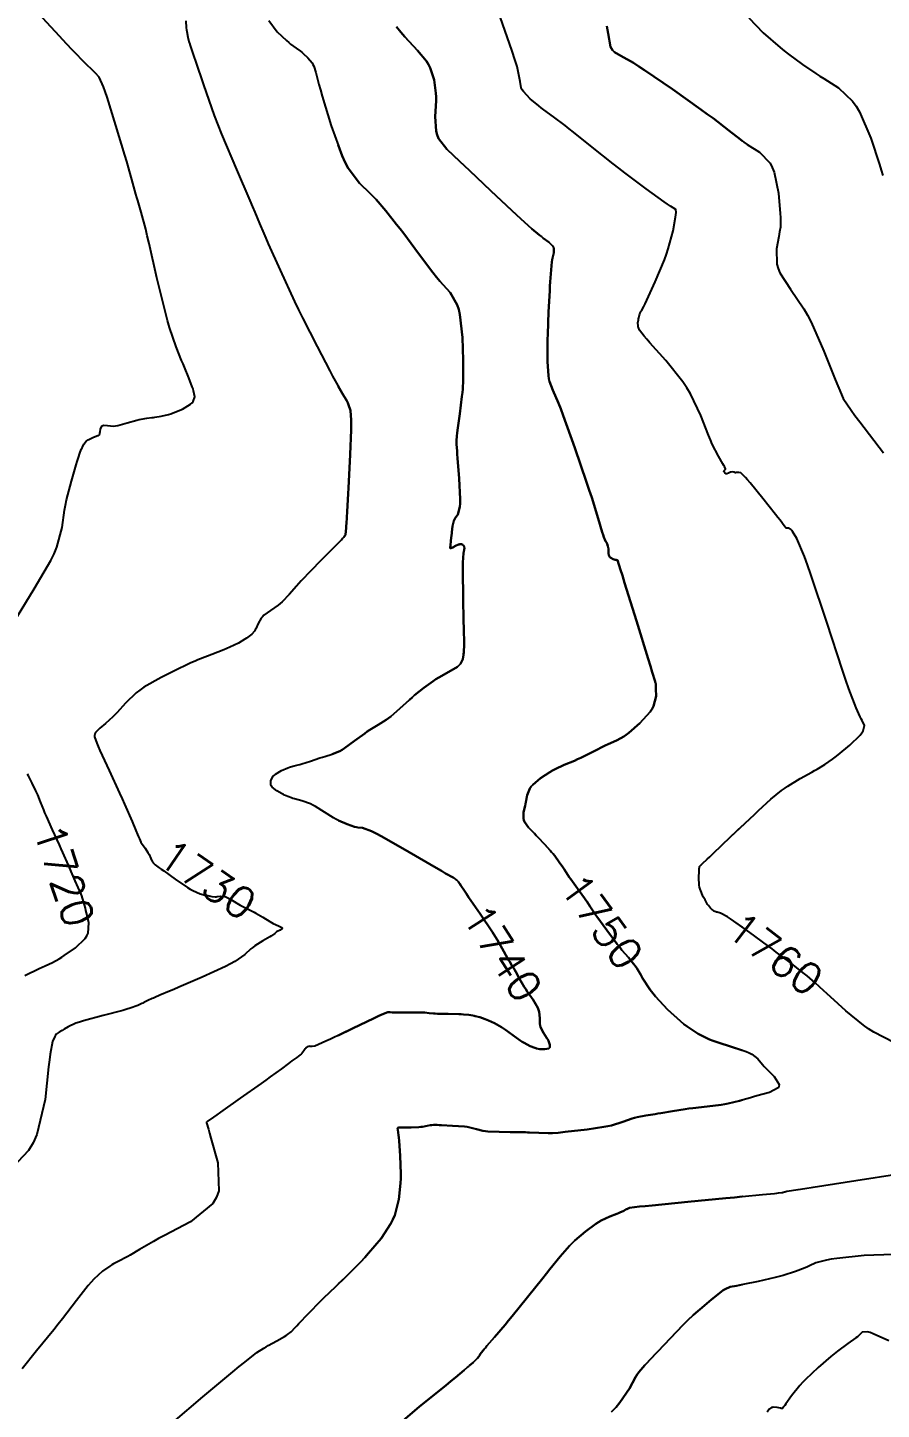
# Model space of a CAD drawing. Header units: metres. Extents: x 837477 to 838477, y 1189014 to 1191014.
# Drawn here: x 837786.5 to 837892.1, y 1189593.7 to 1189764.5 of the extents above; entities that cross this region are included whole.
import ezdxf

# ---------------------------------------------------------------- set-up
doc = ezdxf.new("R2010")
doc.units = ezdxf.units.M
doc.header["$LTSCALE"] = 0.3
doc.layers.add('COTAS 10', color=1, linetype='Continuous')
doc.styles.get("Standard").update_dxf_attribs({"font": 'simplex.shx'})

msp = doc.modelspace()

# ---------------------------------------------------------------- linework, layer by layer
at = {"layer": 'COTAS 10'}
for points, elevation in [([(837785.249, 1189691.744), (837787.316, 1189695.124), (837789.365, 1189698.607), (837789.775, 1189699.453), (837790.115, 1189700.247), (837790.775, 1189702.688), (837791.083, 1189704.849), (837791.201, 1189705.467), (837791.334, 1189706.094), (837791.935, 1189708.431), (837792.524, 1189710.435), (837792.651, 1189710.853), (837792.761, 1189711.211), (837793.024, 1189712.009), (837793.189, 1189712.411), (837793.237, 1189712.519), (837793.286, 1189712.627), (837793.473, 1189713.004), (837793.756, 1189713.351), (837793.867, 1189713.439), (837793.992, 1189713.524), (837794.558, 1189713.801), (837795.086, 1189714.006), (837795.187, 1189714.045), (837795.269, 1189714.077), (837795.399, 1189714.129), (837795.403, 1189714.133), (837795.404, 1189714.137), (837795.406, 1189714.141), (837795.407, 1189714.142), (837795.41, 1189714.143), (837795.415, 1189714.15), (837795.416, 1189714.155), (837795.418, 1189714.161), (837795.424, 1189714.193), (837795.446, 1189714.321), (837795.456, 1189714.388), (837795.469, 1189714.468), (837795.532, 1189714.873), (837795.709, 1189715.236), (837795.794, 1189715.291), (837795.894, 1189715.326), (837796.385, 1189715.285), (837797.12, 1189715.231), (837797.375, 1189715.257), (837797.652, 1189715.301), (837798.836, 1189715.611), (837800.016, 1189715.962), (837800.289, 1189716.034), (837800.54, 1189716.093), (837801.256, 1189716.215), (837801.875, 1189716.278), (837802.064, 1189716.3), (837802.261, 1189716.326), (837803.039, 1189716.436), (837803.947, 1189716.65), (837804.227, 1189716.741), (837804.519, 1189716.845), (837805.674, 1189717.336), (837806.655, 1189717.92), (837806.838, 1189718.083), (837806.982, 1189718.247), (837807.179, 1189718.843), (837807.035, 1189719.567), (837806.963, 1189719.811), (837806.878, 1189720.074), (837806.458, 1189721.182), (837805.904, 1189722.519), (837805.735, 1189722.927), (837805.559, 1189723.351), (837804.864, 1189725.015), (837804.052, 1189727.403), (837803.802, 1189728.283), (837803.541, 1189729.258), (837802.508, 1189733.566), (837801.536, 1189737.808), (837801.313, 1189738.74), (837801.111, 1189739.567), (837800.549, 1189741.679), (837800.131, 1189743.096), (837800.019, 1189743.484), (837799.91, 1189743.871), (837799.528, 1189745.255), (837798.983, 1189747.185), (837798.769, 1189747.916), (837798.528, 1189748.732), (837797.435, 1189752.393), (837796.343, 1189755.871), (837796.104, 1189756.573), (837795.892, 1189757.161), (837795.357, 1189758.343), (837794.893, 1189758.861), (837794.726, 1189759.031), (837794.543, 1189759.213), (837793.744, 1189759.965), (837792.05, 1189761.691), (837791.303, 1189762.487), (837790.434, 1189763.42), (837786.293, 1189767.939)], 1720), ([(837874.923, 1189709.225), (837874.712, 1189709.428), (837874.486, 1189709.494), (837874.429, 1189709.501), (837874.374, 1189709.504), (837874.197, 1189709.477), (837874.061, 1189709.442), (837874.032, 1189709.44), (837874.008, 1189709.441), (837873.953, 1189709.475), (837873.892, 1189709.52), (837873.864, 1189709.529), (837873.831, 1189709.536), (837873.672, 1189709.551), (837873.479, 1189709.528), (837873.426, 1189709.512), (837873.372, 1189709.492), (837873.176, 1189709.385), (837872.989, 1189709.311), (837872.94, 1189709.311), (837872.893, 1189709.321), (837872.733, 1189709.43), (837872.635, 1189709.586), (837872.627, 1189709.624), (837872.626, 1189709.66), (837872.693, 1189709.773), (837872.786, 1189709.861), (837872.803, 1189709.882), (837872.816, 1189709.9), (837872.828, 1189709.954), (837872.683, 1189710.22), (837872.596, 1189710.373), (837872.489, 1189710.559), (837871.933, 1189711.519), (837871.183, 1189713.005), (837870.953, 1189713.524), (837870.713, 1189714.089), (837869.77, 1189716.515), (837868.492, 1189719.222), (837868.042, 1189719.964), (837867.55, 1189720.703), (837865.427, 1189723.343), (837863.469, 1189725.509), (837863.082, 1189725.949), (837862.761, 1189726.32), (837862.162, 1189727.083), (837862.038, 1189727.41), (837862.016, 1189727.506), (837862.001, 1189727.604), (837861.993, 1189727.978), (837862.042, 1189728.369), (837862.063, 1189728.478), (837862.087, 1189728.587), (837862.198, 1189728.984), (837862.312, 1189729.298), (837862.337, 1189729.355), (837862.359, 1189729.4), (837862.416, 1189729.452), (837862.703, 1189729.986), (837862.87, 1189730.334), (837863.076, 1189730.769), (837864.135, 1189733.064), (837865.269, 1189735.77), (837865.522, 1189736.466), (837865.747, 1189737.137), (837866.341, 1189739.365), (837866.646, 1189741.033), (837866.691, 1189741.351), (837866.718, 1189741.607), (837866.669, 1189742.011), (837866.011, 1189742.396), (837865.654, 1189742.64), (837865.22, 1189742.943), (837863.023, 1189744.532), (837860.357, 1189746.529), (837859.629, 1189747.09), (837858.905, 1189747.653), (837856.325, 1189749.717), (837854.036, 1189751.558), (837853.496, 1189751.982), (837852.996, 1189752.369), (837851.528, 1189753.457), (837850.353, 1189754.313), (837850.039, 1189754.554), (837849.729, 1189754.797), (837848.648, 1189755.686), (837847.818, 1189756.564), (837847.666, 1189756.799), (837847.549, 1189757.031), (837847.406, 1189757.837), (837847.034, 1189759.664), (837846.771, 1189760.538), (837846.439, 1189761.573), (837844.663, 1189766.64)], 1760), ([(837874.923, 1189653.274), (837873.843, 1189654.044), (837873.422, 1189654.325), (837873.058, 1189654.558), (837872.206, 1189655.004), (837871.784, 1189655.128), (837871.691, 1189655.159), (837871.608, 1189655.188), (837871.392, 1189655.281), (837871.234, 1189655.385), (837871.188, 1189655.421), (837871.14, 1189655.461), (837870.955, 1189655.631), (837870.702, 1189655.964), (837870.611, 1189656.107), (837870.51, 1189656.271), (837870.29, 1189656.66), (837870.07, 1189657.047), (837869.679, 1189657.971), (837869.609, 1189658.23), (837869.556, 1189658.489), (837869.505, 1189659.434), (837869.553, 1189660.209), (837869.563, 1189660.36), (837869.572, 1189660.485), (837869.59, 1189660.709), (837869.619, 1189660.769), (837869.634, 1189660.791), (837869.652, 1189660.814), (837869.743, 1189660.917), (837869.847, 1189661.022), (837869.873, 1189661.046), (837869.897, 1189661.07), (837869.976, 1189661.138), (837870.553, 1189661.68), (837870.891, 1189662.001), (837871.307, 1189662.397), (837873.455, 1189664.444), (837875.832, 1189666.698), (837876.391, 1189667.223), (837876.909, 1189667.706), (837878.422, 1189669.096), (837879.731, 1189670.163), (837880.119, 1189670.443), (837880.518, 1189670.716), (837882.054, 1189671.645), (837883.501, 1189672.452), (837883.845, 1189672.648), (837884.164, 1189672.832), (837885.109, 1189673.396), (837886.06, 1189674.061), (837886.383, 1189674.307), (837886.731, 1189674.582), (837888.2, 1189675.799), (837889.471, 1189677.016), (837889.694, 1189677.29), (837889.861, 1189677.536), (837889.999, 1189678.199), (837889.703, 1189678.829), (837889.598, 1189679.055), (837889.481, 1189679.303), (837888.975, 1189680.387), (837888.067, 1189682.759), (837887.698, 1189683.82), (837887.278, 1189685.056), (837885.336, 1189690.978), (837883.388, 1189696.867), (837882.964, 1189698.082), (837882.59, 1189699.116), (837881.655, 1189701.348), (837881.122, 1189702.182), (837881.002, 1189702.335), (837880.892, 1189702.454), (837880.595, 1189702.6), (837880.38, 1189702.596), (837880.323, 1189702.621), (837880.267, 1189702.657), (837880.076, 1189702.877), (837879.558, 1189703.577), (837879.296, 1189703.914), (837878.984, 1189704.314), (837877.43, 1189706.279), (837875.866, 1189708.204), (837875.546, 1189708.58), (837875.276, 1189708.887), (837874.712, 1189709.428), (837874.486, 1189709.494), (837874.429, 1189709.501), (837874.374, 1189709.504), (837874.197, 1189709.477), (837874.061, 1189709.442), (837874.032, 1189709.44), (837874.008, 1189709.441), (837873.953, 1189709.475), (837873.892, 1189709.52), (837873.864, 1189709.529), (837873.831, 1189709.536), (837873.672, 1189709.551), (837873.479, 1189709.528), (837873.426, 1189709.512), (837873.372, 1189709.492), (837873.176, 1189709.385), (837872.989, 1189709.311), (837872.94, 1189709.311), (837872.893, 1189709.321), (837872.733, 1189709.43), (837872.635, 1189709.586), (837872.627, 1189709.624), (837872.626, 1189709.66), (837872.693, 1189709.773), (837872.786, 1189709.861), (837872.803, 1189709.882), (837872.816, 1189709.9), (837872.828, 1189709.954), (837872.683, 1189710.22), (837872.596, 1189710.373), (837872.489, 1189710.559), (837871.933, 1189711.519), (837871.183, 1189713.005), (837870.953, 1189713.524), (837870.713, 1189714.089), (837869.77, 1189716.515), (837868.492, 1189719.222), (837868.042, 1189719.964), (837867.55, 1189720.703), (837865.427, 1189723.343), (837863.469, 1189725.509), (837863.082, 1189725.949), (837862.761, 1189726.32), (837862.162, 1189727.083), (837862.038, 1189727.41), (837862.016, 1189727.506), (837862.001, 1189727.604), (837861.993, 1189727.978), (837862.042, 1189728.369), (837862.063, 1189728.478), (837862.087, 1189728.587), (837862.198, 1189728.984), (837862.312, 1189729.298), (837862.337, 1189729.355), (837862.359, 1189729.4), (837862.416, 1189729.452), (837862.703, 1189729.986), (837862.87, 1189730.334), (837863.076, 1189730.769), (837864.135, 1189733.064), (837865.269, 1189735.77), (837865.522, 1189736.466), (837865.747, 1189737.137), (837866.341, 1189739.365), (837866.646, 1189741.033), (837866.691, 1189741.351), (837866.718, 1189741.607), (837866.669, 1189742.011), (837866.011, 1189742.396), (837865.654, 1189742.64), (837865.22, 1189742.943), (837863.023, 1189744.532), (837860.357, 1189746.529), (837859.629, 1189747.09), (837858.905, 1189747.653), (837856.325, 1189749.717), (837854.036, 1189751.558), (837853.496, 1189751.982), (837852.996, 1189752.369), (837851.528, 1189753.457), (837850.353, 1189754.313), (837850.039, 1189754.554), (837849.729, 1189754.797), (837848.648, 1189755.686), (837847.818, 1189756.564), (837847.666, 1189756.799), (837847.549, 1189757.031), (837847.406, 1189757.837), (837847.034, 1189759.664), (837846.771, 1189760.538), (837846.439, 1189761.573), (837844.663, 1189766.64)], 1760), ([(837806.075, 1189765.332), (837806.13, 1189764.437), (837806.154, 1189764.213), (837806.183, 1189763.999), (837806.318, 1189763.311), (837806.462, 1189762.772), (837806.497, 1189762.652), (837806.529, 1189762.544), (837806.624, 1189762.26), (837806.92, 1189761.392), (837807.08, 1189760.916), (837807.272, 1189760.337), (837808.245, 1189757.398), (837809.597, 1189753.597), (837810.029, 1189752.476), (837810.485, 1189751.325), (837812.338, 1189746.92), (837814.001, 1189743.103), (837814.337, 1189742.322), (837814.62, 1189741.662), (837815.191, 1189740.275), (837815.714, 1189739.019), (837815.967, 1189738.441), (837816.266, 1189737.763), (837817.735, 1189734.482), (837819.514, 1189730.643), (837820.008, 1189729.613), (837820.503, 1189728.597), (837822.297, 1189725.045), (837823.871, 1189722.058), (837824.227, 1189721.398), (837824.549, 1189720.81), (837825.425, 1189719.291), (837825.977, 1189718.328), (837826.094, 1189718.092), (837826.197, 1189717.868), (837826.44, 1189717.168), (837826.52, 1189715.955), (837826.52, 1189715.408), (837826.51, 1189714.769), (837826.394, 1189711.699), (837826.229, 1189708.392), (837826.188, 1189707.604), (837826.149, 1189706.871), (837826.026, 1189704.685), (837825.934, 1189703.192), (837825.915, 1189702.896), (837825.899, 1189702.651), (837825.864, 1189702.191), (837825.849, 1189702.085), (837825.846, 1189702.063), (837825.844, 1189702.045), (837825.839, 1189702.008), (837825.835, 1189701.966), (837825.832, 1189701.945), (837825.829, 1189701.92), (837825.814, 1189701.796), (837825.597, 1189701.477), (837825.468, 1189701.329), (837825.307, 1189701.155), (837824.475, 1189700.311), (837823.399, 1189699.24), (837823.085, 1189698.922), (837822.763, 1189698.595), (837821.542, 1189697.34), (837820.358, 1189696.092), (837820.061, 1189695.77), (837819.776, 1189695.457), (837818.854, 1189694.413), (837817.992, 1189693.514), (837817.745, 1189693.294), (837817.494, 1189693.085), (837816.556, 1189692.436), (837815.732, 1189691.839), (837815.553, 1189691.665), (837815.396, 1189691.486), (837815.003, 1189690.806), (837814.729, 1189690.173), (837814.645, 1189690.024), (837814.559, 1189689.887), (837814.22, 1189689.485), (837813.748, 1189689.122), (837813.577, 1189689.008), (837813.39, 1189688.889), (837812.57, 1189688.412), (837811.5, 1189687.88), (837811.155, 1189687.726), (837810.788, 1189687.568), (837809.288, 1189686.977), (837807.88, 1189686.444), (837807.572, 1189686.324), (837807.298, 1189686.216), (837806.605, 1189685.925), (837805.772, 1189685.523), (837805.41, 1189685.344), (837804.991, 1189685.136), (837803.007, 1189684.144), (837800.9, 1189682.942), (837800.404, 1189682.602), (837799.946, 1189682.259), (837798.608, 1189680.994), (837797.567, 1189679.825), (837797.296, 1189679.543), (837797.033, 1189679.279), (837796.145, 1189678.474), (837795.447, 1189677.886), (837795.304, 1189677.758), (837795.182, 1189677.645), (837794.92, 1189677.365), (837794.826, 1189677.17), (837794.809, 1189677.11), (837794.796, 1189677.049), (837794.784, 1189676.808), (837795.068, 1189676.017), (837795.242, 1189675.608), (837795.458, 1189675.117), (837796.58, 1189672.659), (837797.864, 1189669.868), (837798.181, 1189669.166), (837798.481, 1189668.496), (837799.428, 1189666.333), (837799.903, 1189665.226), (837800.106, 1189664.751), (837800.237, 1189664.447), (837800.343, 1189664.201), (837800.523, 1189663.796), (837800.612, 1189663.666), (837801.031, 1189663.06), (837801.37, 1189662.531), (837801.449, 1189662.392), (837801.522, 1189662.255), (837801.736, 1189661.787), (837801.921, 1189661.394), (837801.977, 1189661.305), (837802.035, 1189661.224), (837802.262, 1189661.003), (837802.791, 1189660.628), (837803.04, 1189660.451), (837803.334, 1189660.242), (837804.763, 1189659.219), (837806.28, 1189658.195), (837806.628, 1189657.984), (837806.945, 1189657.805), (837807.831, 1189657.421), (837808.469, 1189657.263), (837808.629, 1189657.226), (837808.783, 1189657.193), (837809.279, 1189657.099), (837809.722, 1189657.056), (837809.843, 1189657.055), (837809.962, 1189657.059), (837810.384, 1189657.114), (837810.863, 1189657.084), (837811.019, 1189657.035), (837811.184, 1189656.968), (837811.864, 1189656.576), (837812.584, 1189656.117), (837812.776, 1189656.007), (837812.963, 1189655.905), (837813.612, 1189655.599), (837814.296, 1189655.276), (837814.506, 1189655.162), (837814.724, 1189655.039), (837815.589, 1189654.507), (837816.451, 1189653.983), (837816.667, 1189653.865), (837816.874, 1189653.758), (837817.541, 1189653.468), (837817.942, 1189653.256), (837817.98, 1189653.198), (837817.987, 1189653.141), (837817.752, 1189652.935), (837817.381, 1189652.746), (837817.303, 1189652.7), (837817.235, 1189652.656), (837817.078, 1189652.517), (837816.797, 1189652.301), (837816.652, 1189652.208), (837816.477, 1189652.101), (837815.599, 1189651.596), (837814.605, 1189650.974), (837814.356, 1189650.793), (837814.119, 1189650.608), (837813.359, 1189649.91), (837812.134, 1189649.038), (837811.603, 1189648.745), (837810.99, 1189648.428), (837808.085, 1189647.096), (837805.189, 1189645.853), (837804.581, 1189645.593), (837804.057, 1189645.369), (837802.866, 1189644.865), (837802.249, 1189644.602), (837802.088, 1189644.531), (837801.93, 1189644.46), (837801.394, 1189644.208), (837800.892, 1189643.965), (837800.756, 1189643.898), (837800.621, 1189643.833), (837800.143, 1189643.601), (837799.2, 1189643.274), (837798.771, 1189643.148), (837798.269, 1189643.008), (837795.85, 1189642.373), (837793.426, 1189641.714), (837792.92, 1189641.558), (837792.486, 1189641.413), (837791.518, 1189640.984), (837791.042, 1189640.666), (837790.918, 1189640.592), (837790.798, 1189640.523), (837790.395, 1189640.322), (837790.043, 1189640.044), (837789.955, 1189639.926), (837789.871, 1189639.79), (837789.603, 1189639.151), (837789.312, 1189637.595), (837789.213, 1189636.881), (837789.107, 1189636.043), (837788.659, 1189631.994), (837787.643, 1189627.65), (837787.179, 1189626.627), (837786.635, 1189625.682), (837784.011, 1189622.916)], 1730), ([(837816.347, 1189765.341), (837817.373, 1189763.974), (837818.529, 1189762.89), (837818.795, 1189762.655), (837819.038, 1189762.448), (837819.724, 1189761.932), (837820.271, 1189761.549), (837820.428, 1189761.425), (837820.586, 1189761.294), (837821.173, 1189760.754), (837821.687, 1189760.117), (837821.799, 1189759.924), (837821.897, 1189759.724), (837822.141, 1189758.943), (837822.53, 1189757.43), (837822.72, 1189756.768), (837822.946, 1189756.001), (837824.06, 1189752.355), (837825.414, 1189748.629), (837825.791, 1189747.812), (837826.169, 1189747.088), (837827.545, 1189745.249), (837828.888, 1189743.977), (837829.245, 1189743.61), (837829.597, 1189743.237), (837830.814, 1189741.838), (837832.147, 1189740.155), (837832.571, 1189739.602), (837833.018, 1189739.013), (837834.833, 1189736.572), (837836.632, 1189734.198), (837837.069, 1189733.651), (837837.48, 1189733.152), (837838.746, 1189731.746), (837839.647, 1189730.223), (837839.828, 1189729.65), (837839.979, 1189729.011), (837840.276, 1189726.155), (837840.357, 1189723.355), (837840.372, 1189722.751), (837840.383, 1189722.22), (837840.394, 1189720.922), (837840.319, 1189719.786), (837840.275, 1189719.357), (837840.222, 1189718.879), (837839.945, 1189716.741), (837839.675, 1189714.735), (837839.625, 1189714.34), (837839.586, 1189714.015), (837839.536, 1189713.421), (837839.552, 1189713.264), (837839.556, 1189713.215), (837839.558, 1189713.163), (837839.564, 1189712.953), (837839.615, 1189712.169), (837839.646, 1189711.755), (837839.685, 1189711.256), (837839.886, 1189708.742), (837840.011, 1189706.194), (837840, 1189705.673), (837839.971, 1189705.233), (837839.703, 1189704.311), (837839.366, 1189703.845), (837839.293, 1189703.693), (837839.229, 1189703.531), (837839.071, 1189702.859), (837838.977, 1189702.131), (837838.953, 1189701.933), (837838.93, 1189701.736), (837838.857, 1189701.036), (837838.803, 1189700.48), (837838.792, 1189700.374), (837838.784, 1189700.288), (837838.77, 1189700.148), (837838.771, 1189700.139), (837838.771, 1189700.136), (837838.772, 1189700.132), (837838.777, 1189700.116), (837838.791, 1189700.105), (837838.797, 1189700.104), (837838.805, 1189700.104), (837838.842, 1189700.115), (837838.958, 1189700.172), (837839.015, 1189700.201), (837839.082, 1189700.235), (837839.418, 1189700.409), (837839.78, 1189700.569), (837839.864, 1189700.595), (837839.942, 1189700.613), (837840.168, 1189700.613), (837840.328, 1189700.539), (837840.365, 1189700.511), (837840.398, 1189700.48), (837840.489, 1189700.339), (837840.521, 1189700.113), (837840.517, 1189700.027), (837840.507, 1189699.931), (837840.425, 1189699.503), (837840.344, 1189698.376), (837840.335, 1189697.839), (837840.332, 1189697.206), (837840.369, 1189694.11), (837840.432, 1189691.008), (837840.446, 1189690.371), (837840.457, 1189689.83), (837840.486, 1189688.678), (837840.495, 1189688.19), (837840.494, 1189688.068), (837840.492, 1189687.951), (837840.474, 1189687.577), (837840.439, 1189687.193), (837840.426, 1189687.07), (837840.412, 1189686.94), (837840.351, 1189686.413), (837840.042, 1189685.823), (837839.872, 1189685.653), (837839.665, 1189685.482), (837838.61, 1189684.84), (837837.347, 1189684.138), (837837.009, 1189683.929), (837836.676, 1189683.712), (837835.514, 1189682.875), (837834.374, 1189681.949), (837834.054, 1189681.677), (837833.733, 1189681.398), (837832.56, 1189680.334), (837831.424, 1189679.346), (837831.126, 1189679.114), (837830.835, 1189678.901), (837829.845, 1189678.284), (837828.827, 1189677.677), (837828.519, 1189677.47), (837828.199, 1189677.247), (837826.948, 1189676.301), (837825.716, 1189675.408), (837825.408, 1189675.218), (837825.115, 1189675.052), (837824.174, 1189674.661)], 1740), ([(837832.113, 1189764.559), (837832.662, 1189763.914), (837833.176, 1189763.325), (837834.732, 1189761.661), (837835.854, 1189760.312), (837836.094, 1189759.922), (837836.302, 1189759.524), (837836.796, 1189758.027), (837836.993, 1189756.393), (837837.014, 1189755.909), (837837.02, 1189755.412), (837836.919, 1189753.502), (837837.018, 1189751.664), (837837.149, 1189751.212), (837837.327, 1189750.785), (837838.343, 1189749.445), (837839.981, 1189747.941), (837840.549, 1189747.41), (837841.168, 1189746.829), (837843.815, 1189744.318), (837846.401, 1189741.872), (837846.98, 1189741.331), (837847.5, 1189740.851), (837848.882, 1189739.61), (837849.809, 1189738.835), (837850.042, 1189738.648), (837850.265, 1189738.473), (837850.983, 1189737.939), (837851.47, 1189737.463), (837851.547, 1189737.324), (837851.6, 1189737.183), (837851.58, 1189736.647), (837851.416, 1189735.985), (837851.377, 1189735.763), (837851.342, 1189735.525), (837851.239, 1189734.528), (837851.143, 1189733.061), (837851.111, 1189732.527), (837851.078, 1189731.937), (837850.94, 1189729.345), (837850.825, 1189726.6), (837850.806, 1189725.914), (837850.793, 1189725.259), (837850.791, 1189723.162), (837850.913, 1189721.478), (837850.978, 1189721.085), (837851.056, 1189720.723), (837851.448, 1189719.678), (837852.16, 1189718.069), (837852.439, 1189717.352), (837852.754, 1189716.517), (837854.19, 1189712.517), (837855.647, 1189708.28), (837855.975, 1189707.294), (837856.271, 1189706.389), (837857.071, 1189703.8), (837857.57, 1189702.116), (837857.677, 1189701.782), (837857.77, 1189701.506), (837857.995, 1189700.985), (837858.121, 1189700.802), (837858.152, 1189700.738), (837858.182, 1189700.668), (837858.278, 1189700.367), (837858.341, 1189700.069), (837858.35, 1189700), (837858.355, 1189699.938), (837858.346, 1189699.763), (837858.334, 1189699.604), (837858.338, 1189699.551), (837858.345, 1189699.494), (837858.398, 1189699.258), (837858.521, 1189699.027), (837858.572, 1189698.974), (837858.631, 1189698.926), (837858.908, 1189698.79), (837859.176, 1189698.706), (837859.231, 1189698.69), (837859.276, 1189698.678), (837859.369, 1189698.662), (837859.403, 1189698.662), (837859.412, 1189698.66), (837859.421, 1189698.657), (837859.453, 1189698.638), (837859.831, 1189697.475), (837860.059, 1189696.75), (837860.34, 1189695.85), (837861.798, 1189691.148), (837863.251, 1189686.443), (837863.529, 1189685.541), (837863.753, 1189684.814), (837864.11, 1189683.637), (837864.119, 1189683.591), (837864.122, 1189683.577), (837864.127, 1189683.562), (837864.148, 1189683.504), (837864.171, 1189683.445), (837864.181, 1189683.415), (837864.196, 1189683.366), (837864.208, 1189683.102), (837864.211, 1189682.952), (837864.214, 1189682.768), (837864.225, 1189681.826), (837863.926, 1189680.614), (837863.734, 1189680.259), (837863.494, 1189679.897), (837862.234, 1189678.522), (837860.849, 1189677.329), (837860.531, 1189677.081), (837860.24, 1189676.869), (837859.427, 1189676.402), (837858.593, 1189676.045), (837858.29, 1189675.903), (837857.955, 1189675.743), (837856.483, 1189675.005), (837854.91, 1189674.225), (837854.512, 1189674.038), (837854.13, 1189673.863), (837852.883, 1189673.333), (837851.737, 1189672.811), (837851.419, 1189672.64), (837851.101, 1189672.459), (837849.946, 1189671.71), (837848.986, 1189670.884), (837848.789, 1189670.655), (837848.624, 1189670.424), (837848.277, 1189669.588), (837848.121, 1189668.757), (837848.075, 1189668.53), (837848.028, 1189668.305), (837847.851, 1189667.501), (837847.834, 1189666.727), (837847.888, 1189666.52), (837847.968, 1189666.317), (837848.471, 1189665.606), (837849.187, 1189664.862), (837849.402, 1189664.637), (837849.623, 1189664.403), (837850.484, 1189663.489), (837851.146, 1189662.751), (837851.308, 1189662.57), (837851.508, 1189662.334), (837851.695, 1189662.105), (837852.265, 1189661.342), (837852.683, 1189660.721), (837852.774, 1189660.582), (837852.853, 1189660.456), (837853.051, 1189660.121), (837853.353, 1189659.656), (837853.498, 1189659.449), (837853.67, 1189659.208), (837854.516, 1189658.054), (837855.37, 1189656.886), (837855.547, 1189656.636), (837855.699, 1189656.418), (837856.033, 1189655.897), (837856.455, 1189655.251), (837856.663, 1189654.955), (837856.909, 1189654.608), (837858.123, 1189652.928), (837859.429, 1189651.186), (837859.732, 1189650.8), (837860.01, 1189650.454), (837860.803, 1189649.553), (837861.457, 1189648.776), (837861.646, 1189648.509), (837861.839, 1189648.219), (837862.329, 1189647.392), (837862.567, 1189646.988), (837863.497, 1189645.556), (837863.818, 1189645.141), (837864.166, 1189644.717), (837865.652, 1189643.12), (837867.243, 1189641.652), (837867.658, 1189641.31), (837868.061, 1189640.996), (837869.423, 1189640.097), (837870.859, 1189639.412), (837871.308, 1189639.233), (837871.779, 1189639.059), (837873.669, 1189638.468), (837875.393, 1189637.902), (837875.76, 1189637.743), (837876.079, 1189637.584), (837876.834, 1189637.001), (837877.412, 1189636.309), (837877.62, 1189636.081), (837877.848, 1189635.837), (837878.848, 1189634.823), (837879.446, 1189633.839), (837879.422, 1189633.614), (837879.316, 1189633.409), (837878.247, 1189632.841), (837876.704, 1189632.42), (837876.298, 1189632.308), (837875.902, 1189632.199), (837874.55, 1189631.822), (837873.151, 1189631.494), (837872.725, 1189631.416), (837872.282, 1189631.343), (837870.544, 1189631.125), (837868.761, 1189630.925), (837868.291, 1189630.864), (837867.83, 1189630.801), (837866.248, 1189630.55), (837864.821, 1189630.304), (837864.457, 1189630.243), (837864.107, 1189630.186), (837862.959, 1189630.008), (837861.878, 1189629.791), (837861.572, 1189629.709), (837861.261, 1189629.618), (837860.114, 1189629.213), (837858.729, 1189628.788), (837858.269, 1189628.685), (837857.775, 1189628.588), (837855.718, 1189628.292), (837853.781, 1189628.074), (837853.364, 1189628.027), (837852.998, 1189627.985), (837852.105, 1189627.881), (837851.403, 1189627.838), (837851.156, 1189627.834), (837850.887, 1189627.835), (837849.727, 1189627.867), (837848.583, 1189627.914), (837848.324, 1189627.923), (837848.089, 1189627.932), (837847.452, 1189627.95), (837846.761, 1189627.961), (837846.493, 1189627.964), (837846.192, 1189627.968), (837844.828, 1189627.983), (837843.435, 1189628.045), (837843.116, 1189628.079), (837842.825, 1189628.12), (837842.014, 1189628.326), (837841.183, 1189628.545), (837840.879, 1189628.593), (837840.544, 1189628.637), (837839.067, 1189628.751), (837837.68, 1189628.816), (837837.401, 1189628.829), (837837.168, 1189628.838), (837836.707, 1189628.853), (837836.485, 1189628.83), (837836.402, 1189628.817), (837836.311, 1189628.8), (837835.906, 1189628.713), (837835.324, 1189628.619), (837835.121, 1189628.599), (837834.9, 1189628.58), (837833.952, 1189628.533), (837833.064, 1189628.51), (837832.882, 1189628.507), (837832.727, 1189628.506), (837832.398, 1189628.515), (837832.291, 1189628.483), (837832.276, 1189628.456), (837832.268, 1189628.422), (837832.292, 1189628.233), (837832.379, 1189627.595), (837832.411, 1189627.277), (837832.445, 1189626.898), (837832.596, 1189625.022), (837832.676, 1189622.809), (837832.665, 1189622.219), (837832.64, 1189621.638), (837832.431, 1189619.622), (837831.911, 1189617.697), (837831.689, 1189617.174), (837831.434, 1189616.656), (837830.233, 1189614.821), (837828.678, 1189612.977), (837828.2, 1189612.453), (837827.701, 1189611.924), (837825.726, 1189609.963), (837824.923, 1189609.192)], 1750), ([(837874.923, 1189638.056), (837873.669, 1189638.468), (837871.779, 1189639.059), (837871.308, 1189639.233), (837870.859, 1189639.412), (837869.423, 1189640.097), (837868.061, 1189640.996), (837867.658, 1189641.31), (837867.243, 1189641.652), (837865.652, 1189643.12), (837864.166, 1189644.717), (837863.818, 1189645.141), (837863.497, 1189645.556), (837862.567, 1189646.988), (837862.329, 1189647.392), (837861.839, 1189648.219), (837861.646, 1189648.509), (837861.457, 1189648.776), (837860.803, 1189649.553), (837860.01, 1189650.454), (837859.732, 1189650.8), (837859.429, 1189651.186), (837858.123, 1189652.928), (837856.909, 1189654.608), (837856.663, 1189654.955), (837856.455, 1189655.251), (837856.033, 1189655.897), (837855.699, 1189656.418), (837855.547, 1189656.636), (837855.37, 1189656.886), (837854.516, 1189658.054), (837853.67, 1189659.208), (837853.498, 1189659.449), (837853.353, 1189659.656), (837853.051, 1189660.121), (837852.853, 1189660.456), (837852.774, 1189660.582), (837852.683, 1189660.721), (837852.265, 1189661.342), (837851.695, 1189662.105), (837851.508, 1189662.334), (837851.308, 1189662.57), (837851.146, 1189662.751), (837850.484, 1189663.489), (837849.623, 1189664.403), (837849.402, 1189664.637), (837849.187, 1189664.862), (837848.471, 1189665.606), (837847.968, 1189666.317), (837847.888, 1189666.52), (837847.834, 1189666.727), (837847.851, 1189667.501), (837848.028, 1189668.305), (837848.075, 1189668.53), (837848.121, 1189668.757), (837848.277, 1189669.588), (837848.624, 1189670.424), (837848.789, 1189670.655), (837848.986, 1189670.884), (837849.946, 1189671.71), (837851.101, 1189672.459), (837851.419, 1189672.64), (837851.737, 1189672.811), (837852.883, 1189673.333), (837854.13, 1189673.863), (837854.512, 1189674.038), (837854.91, 1189674.225), (837856.483, 1189675.005), (837857.955, 1189675.743), (837858.29, 1189675.903), (837858.593, 1189676.045), (837859.427, 1189676.402), (837860.24, 1189676.869), (837860.531, 1189677.081), (837860.849, 1189677.329), (837862.234, 1189678.522), (837863.494, 1189679.897), (837863.734, 1189680.259), (837863.926, 1189680.614), (837864.225, 1189681.826), (837864.214, 1189682.768), (837864.211, 1189682.952), (837864.208, 1189683.102), (837864.196, 1189683.366), (837864.181, 1189683.415), (837864.171, 1189683.445), (837864.148, 1189683.504), (837864.127, 1189683.562), (837864.122, 1189683.577), (837864.119, 1189683.591), (837864.11, 1189683.637), (837863.753, 1189684.814), (837863.529, 1189685.541), (837863.251, 1189686.443), (837861.798, 1189691.148), (837860.34, 1189695.85), (837860.059, 1189696.75), (837859.831, 1189697.475), (837859.453, 1189698.638), (837859.421, 1189698.657), (837859.412, 1189698.66), (837859.403, 1189698.662), (837859.369, 1189698.662), (837859.276, 1189698.678), (837859.231, 1189698.69), (837859.176, 1189698.706), (837858.908, 1189698.79), (837858.631, 1189698.926), (837858.572, 1189698.974), (837858.521, 1189699.027), (837858.398, 1189699.258), (837858.345, 1189699.494), (837858.338, 1189699.551), (837858.334, 1189699.604), (837858.346, 1189699.763), (837858.355, 1189699.938), (837858.35, 1189700), (837858.341, 1189700.069), (837858.278, 1189700.367), (837858.182, 1189700.668), (837858.152, 1189700.738), (837858.121, 1189700.802), (837857.995, 1189700.985), (837857.77, 1189701.506), (837857.677, 1189701.782), (837857.57, 1189702.116), (837857.071, 1189703.8), (837856.271, 1189706.389), (837855.975, 1189707.294), (837855.647, 1189708.28), (837854.19, 1189712.517), (837852.754, 1189716.517), (837852.439, 1189717.352), (837852.16, 1189718.069), (837851.448, 1189719.678), (837851.056, 1189720.723), (837850.978, 1189721.085), (837850.913, 1189721.478), (837850.791, 1189723.162), (837850.793, 1189725.259), (837850.806, 1189725.914), (837850.825, 1189726.6), (837850.94, 1189729.345), (837851.078, 1189731.937), (837851.111, 1189732.527), (837851.143, 1189733.061), (837851.239, 1189734.528), (837851.342, 1189735.525), (837851.377, 1189735.763), (837851.416, 1189735.985), (837851.58, 1189736.647), (837851.6, 1189737.183), (837851.547, 1189737.324), (837851.47, 1189737.463), (837850.983, 1189737.939), (837850.265, 1189738.473), (837850.042, 1189738.648), (837849.809, 1189738.835), (837848.882, 1189739.61), (837847.5, 1189740.851), (837846.98, 1189741.331), (837846.401, 1189741.872), (837843.815, 1189744.318), (837841.168, 1189746.829), (837840.549, 1189747.41), (837839.981, 1189747.941), (837838.343, 1189749.445), (837837.327, 1189750.785), (837837.149, 1189751.212), (837837.018, 1189751.664), (837836.919, 1189753.502), (837837.02, 1189755.412), (837837.014, 1189755.909), (837836.993, 1189756.393), (837836.796, 1189758.027), (837836.302, 1189759.524), (837836.094, 1189759.922), (837835.854, 1189760.312), (837834.732, 1189761.661), (837833.176, 1189763.325), (837832.662, 1189763.914), (837832.113, 1189764.559)], 1750), ([(837858.159, 1189764.663), (837858.309, 1189763.764), (837858.585, 1189762.102), (837858.826, 1189761.678), (837858.954, 1189761.56), (837859.108, 1189761.441), (837859.886, 1189761.007), (837861.439, 1189760.106), (837862.082, 1189759.692), (837862.818, 1189759.208), (837866.245, 1189756.866), (837869.765, 1189754.377), (837870.56, 1189753.8), (837871.277, 1189753.272), (837873.216, 1189751.77), (837874.669, 1189750.635), (837875.081, 1189750.338), (837875.495, 1189750.049), (837877.024, 1189749.068), (837878.327, 1189747.723), (837878.6, 1189747.205), (837878.833, 1189746.623), (837879.358, 1189743.997), (837879.567, 1189741.503), (837879.601, 1189741.006), (837879.626, 1189740.592), (837879.629, 1189739.794), (837879.512, 1189739.232), (837879.461, 1189738.967), (837879.401, 1189738.654), (837879.117, 1189737.13), (837879.178, 1189735.253), (837879.335, 1189734.718), (837879.554, 1189734.176), (837880.854, 1189732.162), (837882.523, 1189729.733), (837882.975, 1189728.929), (837883.422, 1189728.068), (837884.999, 1189724.484), (837886.307, 1189721.179), (837886.584, 1189720.494), (837886.824, 1189719.908), (837887.386, 1189718.62), (837888.342, 1189717.205), (837888.831, 1189716.539), (837889.417, 1189715.753), (837892.343, 1189711.923)], 1770), ([(837874.923, 1189750.452), (837874.669, 1189750.635), (837873.216, 1189751.77), (837871.277, 1189753.272), (837870.56, 1189753.8), (837869.765, 1189754.377), (837866.245, 1189756.866), (837862.818, 1189759.208), (837862.082, 1189759.692), (837861.439, 1189760.106), (837859.886, 1189761.007), (837859.108, 1189761.441), (837858.954, 1189761.56), (837858.826, 1189761.678), (837858.585, 1189762.102), (837858.309, 1189763.764), (837858.159, 1189764.663)], 1770), ([(837875.69, 1189765.691), (837877.482, 1189763.836), (837879.558, 1189762.04), (837880.093, 1189761.602), (837880.611, 1189761.19), (837882.336, 1189759.916), (837883.999, 1189758.804), (837884.478, 1189758.494), (837884.964, 1189758.183), (837886.785, 1189757.051), (837888.539, 1189755.402), (837888.984, 1189754.765), (837889.41, 1189754.05), (837890.801, 1189750.816), (837891.858, 1189747.565), (837892.074, 1189746.839), (837892.257, 1189746.189)], 1780), ([(837824.923, 1189666.477), (837824.941, 1189666.468), (837826.018, 1189666.001), (837826.955, 1189665.703), (837827.169, 1189665.651), (837827.365, 1189665.612), (837827.908, 1189665.58), (837829.049, 1189665.151), (837829.621, 1189664.861), (837830.303, 1189664.497), (837833.693, 1189662.566), (837837.03, 1189660.612), (837837.679, 1189660.235), (837838.209, 1189659.928), (837839.131, 1189659.408), (837839.273, 1189659.34), (837839.311, 1189659.318), (837839.335, 1189659.304), (837839.349, 1189659.294), (837839.483, 1189659.195), (837839.609, 1189659.082), (837839.675, 1189659.016), (837839.787, 1189658.889), (837839.899, 1189658.741), (837839.932, 1189658.693), (837839.965, 1189658.643), (837840.09, 1189658.44), (837840.535, 1189657.766), (837840.769, 1189657.419), (837841.051, 1189657.003), (837842.474, 1189654.923), (837843.982, 1189652.672), (837844.318, 1189652.149), (837844.62, 1189651.67), (837845.415, 1189650.299), (837845.911, 1189649.37), (837846.024, 1189649.168), (837846.126, 1189648.991), (837846.405, 1189648.552), (837846.677, 1189648.13), (837846.775, 1189647.964), (837846.883, 1189647.776), (837847.353, 1189646.919), (837847.932, 1189645.911), (837848.109, 1189645.628), (837848.292, 1189645.344), (837849.013, 1189644.304), (837849.607, 1189643.321), (837849.013, 1189644.304), (837848.292, 1189645.344), (837848.109, 1189645.628), (837847.932, 1189645.911), (837847.353, 1189646.919), (837846.883, 1189647.776), (837846.775, 1189647.964), (837846.677, 1189648.13), (837846.405, 1189648.552), (837846.126, 1189648.991), (837846.024, 1189649.168), (837845.911, 1189649.37), (837845.415, 1189650.299), (837844.62, 1189651.67), (837844.318, 1189652.149), (837843.982, 1189652.672), (837842.474, 1189654.923), (837841.051, 1189657.003), (837840.769, 1189657.419), (837840.535, 1189657.766), (837840.09, 1189658.44), (837839.965, 1189658.643), (837839.932, 1189658.693), (837839.899, 1189658.741), (837839.787, 1189658.889), (837839.675, 1189659.016), (837839.609, 1189659.082), (837839.483, 1189659.195), (837839.349, 1189659.294), (837839.335, 1189659.304), (837839.311, 1189659.318), (837839.273, 1189659.34), (837839.131, 1189659.408), (837838.209, 1189659.928), (837837.679, 1189660.235), (837837.03, 1189660.612), (837833.693, 1189662.566), (837830.303, 1189664.497), (837829.621, 1189664.861), (837829.049, 1189665.151), (837827.908, 1189665.58), (837827.365, 1189665.612), (837827.169, 1189665.651), (837826.955, 1189665.703), (837826.018, 1189666.001), (837824.941, 1189666.468), (837824.638, 1189666.626), (837824.333, 1189666.796), (837823.213, 1189667.517), (837822.095, 1189668.217), (837821.791, 1189668.374), (837821.489, 1189668.516), (837820.418, 1189668.894), (837819.509, 1189669.142), (837819.31, 1189669.201), (837819.133, 1189669.256), (837818.682, 1189669.419), (837818.289, 1189669.612), (837818.148, 1189669.685), (837817.994, 1189669.768), (837817.323, 1189670.141), (837816.746, 1189670.596), (837816.651, 1189670.731), (837816.583, 1189670.871), (837816.574, 1189671.405), (837816.887, 1189671.937), (837817.023, 1189672.074), (837817.181, 1189672.207), (837817.927, 1189672.651), (837818.702, 1189672.991), (837818.877, 1189673.059), (837819.036, 1189673.115), (837819.466, 1189673.223), (837819.97, 1189673.334), (837820.175, 1189673.393), (837820.408, 1189673.463), (837821.484, 1189673.817), (837822.664, 1189674.209), (837822.961, 1189674.304), (837823.247, 1189674.392), (837824.174, 1189674.661), (837825.115, 1189675.052), (837825.408, 1189675.218), (837825.716, 1189675.408), (837826.948, 1189676.301), (837828.199, 1189677.247), (837828.519, 1189677.47), (837828.827, 1189677.677), (837829.845, 1189678.284), (837830.835, 1189678.901), (837831.126, 1189679.114), (837831.424, 1189679.346), (837832.56, 1189680.334), (837833.733, 1189681.398), (837834.054, 1189681.677), (837834.374, 1189681.949), (837835.514, 1189682.875), (837836.676, 1189683.712), (837837.009, 1189683.929), (837837.347, 1189684.138), (837838.61, 1189684.84), (837839.665, 1189685.482), (837839.872, 1189685.653), (837840.042, 1189685.823), (837840.351, 1189686.413), (837840.412, 1189686.94), (837840.426, 1189687.07), (837840.439, 1189687.193), (837840.474, 1189687.577), (837840.492, 1189687.951), (837840.494, 1189688.068), (837840.495, 1189688.19), (837840.486, 1189688.678), (837840.457, 1189689.83), (837840.446, 1189690.371), (837840.432, 1189691.008), (837840.369, 1189694.11), (837840.332, 1189697.206), (837840.335, 1189697.839), (837840.344, 1189698.376), (837840.425, 1189699.503), (837840.507, 1189699.931), (837840.517, 1189700.027), (837840.521, 1189700.113), (837840.489, 1189700.339), (837840.398, 1189700.48), (837840.365, 1189700.511), (837840.328, 1189700.539), (837840.168, 1189700.613), (837839.942, 1189700.613), (837839.864, 1189700.595), (837839.78, 1189700.569), (837839.418, 1189700.409), (837839.082, 1189700.235), (837839.015, 1189700.201), (837838.958, 1189700.172), (837838.842, 1189700.115), (837838.805, 1189700.104), (837838.797, 1189700.104), (837838.791, 1189700.105), (837838.777, 1189700.116), (837838.772, 1189700.132), (837838.771, 1189700.136), (837838.771, 1189700.139), (837838.77, 1189700.148), (837838.784, 1189700.288), (837838.792, 1189700.374), (837838.803, 1189700.48), (837838.857, 1189701.036), (837838.93, 1189701.736), (837838.953, 1189701.933), (837838.977, 1189702.131), (837839.071, 1189702.859), (837839.229, 1189703.531), (837839.293, 1189703.693), (837839.366, 1189703.845), (837839.703, 1189704.311), (837839.971, 1189705.233), (837840, 1189705.673), (837840.011, 1189706.194), (837839.886, 1189708.742), (837839.685, 1189711.256), (837839.646, 1189711.755), (837839.615, 1189712.169), (837839.564, 1189712.953), (837839.558, 1189713.163), (837839.556, 1189713.215), (837839.552, 1189713.264), (837839.536, 1189713.421), (837839.586, 1189714.015), (837839.625, 1189714.34), (837839.675, 1189714.735), (837839.945, 1189716.741), (837840.222, 1189718.879), (837840.275, 1189719.357), (837840.319, 1189719.786), (837840.394, 1189720.922), (837840.383, 1189722.22), (837840.372, 1189722.751), (837840.357, 1189723.355), (837840.276, 1189726.155), (837839.979, 1189729.011), (837839.828, 1189729.65), (837839.647, 1189730.223), (837838.746, 1189731.746), (837837.48, 1189733.152), (837837.069, 1189733.651), (837836.632, 1189734.198), (837834.833, 1189736.572), (837833.018, 1189739.013), (837832.571, 1189739.602), (837832.147, 1189740.155), (837830.814, 1189741.838), (837829.597, 1189743.237), (837829.245, 1189743.61), (837828.888, 1189743.977), (837827.545, 1189745.249), (837826.169, 1189747.088), (837825.791, 1189747.812), (837825.414, 1189748.629), (837824.923, 1189749.979)], 1740), ([(837824.923, 1189700.766), (837825.307, 1189701.155), (837825.468, 1189701.329), (837825.597, 1189701.477), (837825.814, 1189701.796), (837825.829, 1189701.92), (837825.832, 1189701.945), (837825.835, 1189701.966), (837825.839, 1189702.008), (837825.844, 1189702.045), (837825.846, 1189702.063), (837825.849, 1189702.085), (837825.864, 1189702.191), (837825.899, 1189702.651), (837825.915, 1189702.896), (837825.934, 1189703.192), (837826.026, 1189704.685), (837826.149, 1189706.871), (837826.188, 1189707.604), (837826.229, 1189708.392), (837826.394, 1189711.699), (837826.51, 1189714.769), (837826.52, 1189715.408), (837826.52, 1189715.955), (837826.44, 1189717.168), (837826.197, 1189717.868), (837826.094, 1189718.092), (837825.977, 1189718.328), (837825.425, 1189719.291), (837824.923, 1189720.161)], 1730), ([(837786.148, 1189647.322), (837787.92, 1189648.167), (837788.315, 1189648.353), (837788.668, 1189648.518), (837789.596, 1189648.937), (837790.43, 1189649.381), (837790.723, 1189649.561), (837791.044, 1189649.766), (837792.43, 1189650.714), (837793.633, 1189651.87), (837793.838, 1189652.206), (837793.987, 1189652.549), (837794.066, 1189653.844), (837793.797, 1189655.063), (837793.727, 1189655.358), (837793.659, 1189655.633), (837793.43, 1189656.473), (837793.197, 1189657.176), (837793.126, 1189657.366), (837793.052, 1189657.553), (837792.764, 1189658.211), (837792.394, 1189659.021), (837792.268, 1189659.303), (837792.133, 1189659.611), (837791.561, 1189660.935), (837790.873, 1189662.51), (837790.664, 1189662.977), (837790.448, 1189663.458), (837789.601, 1189665.303), (837788.823, 1189667.014), (837788.651, 1189667.409), (837788.497, 1189667.771), (837788.096, 1189668.795), (837787.767, 1189669.635), (837787.659, 1189669.881), (837787.649, 1189669.903), (837787.543, 1189670.133), (837787.063, 1189671.089), (837786.604, 1189671.981), (837786.501, 1189672.192)], 1720), ([(837893.645, 1189639.031), (837891.17, 1189640.326), (837890.516, 1189640.74), (837889.876, 1189641.178), (837887.681, 1189642.962), (837885.819, 1189644.672), (837885.39, 1189645.064), (837885.361, 1189645.092), (837884.998, 1189645.42), (837883.894, 1189646.41), (837882.897, 1189647.254), (837882.573, 1189647.518), (837882.228, 1189647.795), (837880.81, 1189648.904), (837879.099, 1189650.202), (837878.571, 1189650.599), (837878.019, 1189651.011), (837875.826, 1189652.631), (837873.843, 1189654.044), (837873.422, 1189654.325), (837873.058, 1189654.558), (837872.206, 1189655.004), (837871.784, 1189655.128), (837871.691, 1189655.159), (837871.608, 1189655.188), (837871.392, 1189655.281), (837871.234, 1189655.385), (837871.188, 1189655.421), (837871.14, 1189655.461), (837870.955, 1189655.631), (837870.702, 1189655.964), (837870.611, 1189656.107), (837870.51, 1189656.271), (837870.29, 1189656.66), (837870.07, 1189657.047), (837869.679, 1189657.971), (837869.609, 1189658.23), (837869.556, 1189658.489), (837869.505, 1189659.434), (837869.553, 1189660.209), (837869.563, 1189660.36), (837869.572, 1189660.485), (837869.59, 1189660.709), (837869.619, 1189660.769), (837869.634, 1189660.791), (837869.652, 1189660.814), (837869.743, 1189660.917), (837869.847, 1189661.022), (837869.873, 1189661.046), (837869.897, 1189661.07), (837869.976, 1189661.138), (837870.553, 1189661.68), (837870.891, 1189662.001), (837871.307, 1189662.397), (837873.455, 1189664.444), (837874.923, 1189665.836)], 1760), ([(837824.923, 1189639.916), (837826.673, 1189640.756), (837829.356, 1189642.044), (837829.881, 1189642.289), (837830.311, 1189642.486), (837831.077, 1189642.794), (837831.245, 1189642.785), (837831.299, 1189642.781), (837831.355, 1189642.777), (837831.582, 1189642.76), (837832.078, 1189642.746), (837832.305, 1189642.745), (837832.569, 1189642.744), (837833.845, 1189642.749), (837835.128, 1189642.745), (837835.398, 1189642.738), (837835.629, 1189642.729), (837836.156, 1189642.678), (837836.688, 1189642.619), (837836.923, 1189642.606), (837837.196, 1189642.594), (837838.501, 1189642.561), (837839.841, 1189642.528), (837840.137, 1189642.516), (837840.4, 1189642.503), (837841.078, 1189642.446), (837841.57, 1189642.36), (837841.716, 1189642.329), (837841.867, 1189642.294), (837842.448, 1189642.144), (837843.096, 1189641.927), (837843.29, 1189641.85), (837843.489, 1189641.766), (837844.261, 1189641.403), (837845.102, 1189640.926), (837845.345, 1189640.771), (837845.593, 1189640.605), (837846.525, 1189639.921), (837847.438, 1189639.261), (837847.673, 1189639.11), (837847.9, 1189638.973), (837848.658, 1189638.596), (837849.241, 1189638.365), (837849.358, 1189638.321), (837849.456, 1189638.286), (837849.648, 1189638.229), (837849.818, 1189638.226), (837849.902, 1189638.225), (837850.002, 1189638.223), (837850.494, 1189638.214), (837850.95, 1189638.29), (837851.027, 1189638.342), (837851.082, 1189638.408), (837851.101, 1189638.758), (837850.908, 1189639.25), (837850.829, 1189639.406), (837850.738, 1189639.569), (837850.319, 1189640.23), (837849.947, 1189640.945), (837849.886, 1189641.143), (837849.843, 1189641.34), (837849.842, 1189642.054), (837849.786, 1189642.833), (837849.71, 1189643.072), (837849.607, 1189643.321), (837849.71, 1189643.072), (837849.786, 1189642.833), (837849.842, 1189642.054), (837849.843, 1189641.34), (837849.886, 1189641.143), (837849.947, 1189640.945), (837850.319, 1189640.23), (837850.738, 1189639.569), (837850.829, 1189639.406), (837850.908, 1189639.25), (837851.101, 1189638.758), (837851.082, 1189638.408), (837851.027, 1189638.342), (837850.95, 1189638.29), (837850.494, 1189638.214), (837850.002, 1189638.223), (837849.902, 1189638.225), (837849.818, 1189638.226), (837849.648, 1189638.229), (837849.456, 1189638.286), (837849.358, 1189638.321), (837849.241, 1189638.365), (837848.658, 1189638.596), (837847.9, 1189638.973), (837847.673, 1189639.11), (837847.438, 1189639.261), (837846.525, 1189639.921), (837845.593, 1189640.605), (837845.345, 1189640.771), (837845.102, 1189640.926), (837844.261, 1189641.403), (837843.489, 1189641.766), (837843.29, 1189641.85), (837843.096, 1189641.927), (837842.448, 1189642.144), (837841.867, 1189642.294), (837841.716, 1189642.329), (837841.57, 1189642.36), (837841.078, 1189642.446), (837840.4, 1189642.503), (837840.137, 1189642.516), (837839.841, 1189642.528), (837838.501, 1189642.561), (837837.196, 1189642.594), (837836.923, 1189642.606), (837836.688, 1189642.619), (837836.156, 1189642.678), (837835.629, 1189642.729), (837835.398, 1189642.738), (837835.128, 1189642.745), (837833.845, 1189642.749), (837832.569, 1189642.744), (837832.305, 1189642.745), (837832.078, 1189642.746), (837831.582, 1189642.76), (837831.355, 1189642.777), (837831.299, 1189642.781), (837831.245, 1189642.785), (837831.077, 1189642.794), (837830.311, 1189642.486), (837829.881, 1189642.289), (837829.356, 1189642.044), (837826.673, 1189640.756), (837823.951, 1189639.449), (837823.401, 1189639.192), (837822.94, 1189638.981), (837822.01, 1189638.598), (837821.706, 1189638.537), (837821.638, 1189638.53), (837821.578, 1189638.525), (837821.422, 1189638.543), (837821.303, 1189638.56), (837821.266, 1189638.555), (837821.228, 1189638.547), (837821.073, 1189638.485), (837820.908, 1189638.356), (837820.862, 1189638.306), (837820.816, 1189638.249), (837820.65, 1189637.991), (837820.417, 1189637.683), (837820.329, 1189637.595), (837820.23, 1189637.505), (837819.789, 1189637.17), (837819.187, 1189636.749), (837818.988, 1189636.604), (837818.775, 1189636.448), (837817.886, 1189635.783), (837816.509, 1189634.771), (837815.989, 1189634.396), (837815.408, 1189633.979), (837812.805, 1189632.131), (837810.373, 1189630.415), (837809.899, 1189630.082), (837809.511, 1189629.81), (837808.832, 1189629.338), (837808.734, 1189629.278), (837808.714, 1189629.265), (837808.696, 1189629.254), (837808.656, 1189629.229), (837808.641, 1189629.203), (837808.639, 1189629.191), (837808.639, 1189629.177), (837808.646, 1189629.112), (837808.865, 1189628.304), (837808.998, 1189627.821), (837809.163, 1189627.227), (837810.022, 1189624.148), (837810.154, 1189620.714), (837809.861, 1189619.896), (837809.424, 1189619.136), (837806.658, 1189616.87), (837803.437, 1189615.195), (837802.714, 1189614.808), (837802.065, 1189614.454), (837800.33, 1189613.451), (837799.186, 1189612.758), (837798.91, 1189612.6), (837798.65, 1189612.456), (837797.859, 1189612.058), (837797.13, 1189611.675), (837796.909, 1189611.541), (837796.68, 1189611.395), (837795.789, 1189610.767), (837794.716, 1189609.781), (837794.373, 1189609.41), (837794.011, 1189608.995), (837792.539, 1189607.14), (837790.811, 1189604.886), (837790.288, 1189604.219), (837789.745, 1189603.533), (837787.623, 1189600.904), (837785.822, 1189598.686)], 1740), ([(837804.512, 1189592.122), (837808.178, 1189595.215), (837811.906, 1189598.336), (837812.686, 1189598.979), (837813.357, 1189599.526), (837814.874, 1189600.701), (837815.74, 1189601.258), (837816.001, 1189601.415), (837816.272, 1189601.573), (837817.329, 1189602.155), (837818.28, 1189602.685), (837818.485, 1189602.812), (837818.664, 1189602.929), (837819.099, 1189603.279), (837819.59, 1189603.801), (837819.805, 1189604.027), (837820.054, 1189604.289), (837821.236, 1189605.53), (837822.78, 1189607.106), (837823.256, 1189607.579), (837823.753, 1189608.067), (837825.726, 1189609.963), (837827.701, 1189611.924), (837828.2, 1189612.453), (837828.678, 1189612.977), (837830.233, 1189614.821), (837831.434, 1189616.656), (837831.689, 1189617.174), (837831.911, 1189617.697), (837832.431, 1189619.622), (837832.64, 1189621.638), (837832.665, 1189622.219), (837832.676, 1189622.809), (837832.596, 1189625.022), (837832.445, 1189626.898), (837832.411, 1189627.277), (837832.379, 1189627.595), (837832.292, 1189628.233), (837832.268, 1189628.422), (837832.276, 1189628.456), (837832.291, 1189628.483), (837832.398, 1189628.515), (837832.727, 1189628.506), (837832.882, 1189628.507), (837833.064, 1189628.51), (837833.952, 1189628.533), (837834.9, 1189628.58), (837835.121, 1189628.599), (837835.324, 1189628.619), (837835.906, 1189628.713), (837836.311, 1189628.8), (837836.402, 1189628.817), (837836.485, 1189628.83), (837836.707, 1189628.853), (837837.168, 1189628.838), (837837.401, 1189628.829), (837837.68, 1189628.816), (837839.067, 1189628.751), (837840.544, 1189628.637), (837840.879, 1189628.593), (837841.183, 1189628.545), (837842.014, 1189628.326), (837842.825, 1189628.12), (837843.116, 1189628.079), (837843.435, 1189628.045), (837844.828, 1189627.983), (837846.192, 1189627.968), (837846.493, 1189627.964), (837846.761, 1189627.961), (837847.452, 1189627.95), (837848.089, 1189627.932), (837848.324, 1189627.923), (837848.583, 1189627.914), (837849.727, 1189627.867), (837850.887, 1189627.835), (837851.156, 1189627.834), (837851.403, 1189627.838), (837852.105, 1189627.881), (837852.998, 1189627.985), (837853.364, 1189628.027), (837853.781, 1189628.074), (837855.718, 1189628.292), (837857.775, 1189628.588), (837858.269, 1189628.685), (837858.729, 1189628.788), (837860.114, 1189629.213), (837861.261, 1189629.618), (837861.572, 1189629.709), (837861.878, 1189629.791), (837862.959, 1189630.008), (837864.107, 1189630.186), (837864.457, 1189630.243), (837864.821, 1189630.304), (837866.248, 1189630.55), (837867.83, 1189630.801), (837868.291, 1189630.864), (837868.761, 1189630.925), (837870.544, 1189631.125), (837872.282, 1189631.343), (837872.725, 1189631.416), (837873.151, 1189631.494), (837874.55, 1189631.822), (837874.923, 1189631.926)], 1750), ([(837831.183, 1189590.773), (837834.967, 1189594.06), (837838.215, 1189596.647), (837838.869, 1189597.172), (837839.417, 1189597.614), (837840.509, 1189598.518), (837840.92, 1189598.889), (837841.038, 1189598.994), (837841.158, 1189599.1), (837841.608, 1189599.491), (837841.998, 1189599.845), (837842.08, 1189599.927), (837842.152, 1189600.002), (837842.317, 1189600.216), (837842.421, 1189600.392), (837842.453, 1189600.444), (837842.487, 1189600.496), (837842.621, 1189600.694), (837842.959, 1189601.11), (837843.12, 1189601.3), (837843.311, 1189601.522), (837844.249, 1189602.594), (837845.564, 1189604.136), (837845.993, 1189604.655), (837846.451, 1189605.213), (837848.341, 1189607.559), (837850.222, 1189609.917), (837850.674, 1189610.483), (837851.097, 1189611.01), (837852.375, 1189612.599), (837853.513, 1189613.889), (837853.846, 1189614.228), (837854.187, 1189614.559), (837855.488, 1189615.691), (837856.775, 1189616.632), (837857.108, 1189616.842), (837857.43, 1189617.031), (837858.511, 1189617.535), (837859.392, 1189617.864), (837859.589, 1189617.943), (837859.765, 1189618.017), (837860.232, 1189618.243), (837860.544, 1189618.411), (837860.623, 1189618.45), (837860.698, 1189618.485), (837860.943, 1189618.581), (837862.184, 1189618.742), (837862.888, 1189618.817), (837863.749, 1189618.905), (837868.157, 1189619.337), (837872.877, 1189619.79), (837873.933, 1189619.892), (837874.881, 1189619.983), (837877.401, 1189620.229), (837878.868, 1189620.376), (837879.152, 1189620.405), (837879.384, 1189620.43), (837879.78, 1189620.477), (837879.837, 1189620.492), (837879.873, 1189620.502), (837879.946, 1189620.522), (837880.025, 1189620.544), (837880.069, 1189620.556), (837880.151, 1189620.579), (837880.27, 1189620.613), (837880.299, 1189620.621), (837880.414, 1189620.652), (837881.795, 1189620.876), (837882.622, 1189621.005), (837883.642, 1189621.165), (837888.933, 1189621.983), (837894.273, 1189622.818)], 1760), ([(837874.923, 1189619.987), (837874.881, 1189619.983), (837873.933, 1189619.892), (837872.877, 1189619.79), (837868.157, 1189619.337), (837863.749, 1189618.905), (837862.888, 1189618.817), (837862.184, 1189618.742), (837860.943, 1189618.581), (837860.698, 1189618.485), (837860.623, 1189618.45), (837860.544, 1189618.411), (837860.232, 1189618.243), (837859.765, 1189618.017), (837859.589, 1189617.943), (837859.392, 1189617.864), (837858.511, 1189617.535), (837857.43, 1189617.031), (837857.108, 1189616.842), (837856.775, 1189616.632), (837855.488, 1189615.691), (837854.187, 1189614.559), (837853.846, 1189614.228), (837853.513, 1189613.889), (837852.375, 1189612.599), (837851.097, 1189611.01), (837850.674, 1189610.483), (837850.222, 1189609.917), (837848.341, 1189607.559), (837846.451, 1189605.213), (837845.993, 1189604.655), (837845.564, 1189604.136), (837844.249, 1189602.594), (837843.311, 1189601.522), (837843.12, 1189601.3), (837842.959, 1189601.11), (837842.621, 1189600.694), (837842.487, 1189600.496), (837842.453, 1189600.444), (837842.421, 1189600.392), (837842.317, 1189600.216), (837842.152, 1189600.002), (837842.08, 1189599.927), (837841.998, 1189599.845), (837841.608, 1189599.491), (837841.158, 1189599.1), (837841.038, 1189598.994), (837840.92, 1189598.889), (837840.509, 1189598.518), (837839.417, 1189597.614), (837838.869, 1189597.172), (837838.215, 1189596.647), (837834.967, 1189594.06), (837831.183, 1189590.773)], 1760), ([(837893.592, 1189612.814), (837889.966, 1189612.709), (837886.589, 1189612.343), (837885.89, 1189612.244), (837885.294, 1189612.145), (837883.995, 1189611.795), (837883.224, 1189611.423), (837882.961, 1189611.31), (837882.676, 1189611.193), (837881.469, 1189610.736), (837879.942, 1189610.252), (837879.456, 1189610.119), (837878.942, 1189609.986), (837876.857, 1189609.507), (837874.948, 1189609.112), (837874.546, 1189609.032), (837874.198, 1189608.965), (837873.398, 1189608.829), (837872.774, 1189608.557), (837872.538, 1189608.404), (837872.275, 1189608.219), (837871.094, 1189607.269), (837869.919, 1189606.263), (837869.66, 1189606.042), (837869.428, 1189605.846), (837868.83, 1189605.346), (837868.148, 1189604.704), (837867.865, 1189604.419), (837867.54, 1189604.086), (837866.025, 1189602.495), (837864.45, 1189600.83), (837864.089, 1189600.451), (837863.759, 1189600.106), (837862.835, 1189599.158), (837862.113, 1189598.278), (837861.911, 1189597.977), (837861.707, 1189597.651), (837860.962, 1189596.268), (837859.767, 1189594.518), (837859.281, 1189593.961), (837858.727, 1189593.372)], 1770), ([(837858.727, 1189593.372), (837859.281, 1189593.961), (837859.767, 1189594.518), (837860.962, 1189596.268), (837861.707, 1189597.651), (837861.911, 1189597.977), (837862.113, 1189598.278), (837862.835, 1189599.158), (837863.759, 1189600.106), (837864.089, 1189600.451), (837864.45, 1189600.83), (837866.025, 1189602.495), (837867.54, 1189604.086), (837867.865, 1189604.419), (837868.148, 1189604.704), (837868.83, 1189605.346), (837869.428, 1189605.846), (837869.66, 1189606.042), (837869.919, 1189606.263), (837871.094, 1189607.269), (837872.275, 1189608.219), (837872.538, 1189608.404), (837872.774, 1189608.557), (837873.398, 1189608.829), (837874.198, 1189608.965), (837874.546, 1189609.032), (837874.923, 1189609.107)], 1770), ([(837893.024, 1189602.151), (837891.09, 1189603.036), (837890.701, 1189603.176), (837890.376, 1189603.272), (837889.732, 1189603.238), (837889.317, 1189602.819), (837889.137, 1189602.671), (837888.929, 1189602.509), (837887.939, 1189601.811), (837886.659, 1189600.879), (837886.269, 1189600.57), (837885.862, 1189600.239), (837884.26, 1189598.86), (837882.72, 1189597.396), (837882.352, 1189597.011), (837882.01, 1189596.635), (837880.986, 1189595.351), (837880.293, 1189594.364), (837880.16, 1189594.176), (837880.051, 1189594.024), (837879.872, 1189593.78), (837879.759, 1189593.797), (837879.693, 1189593.81), (837879.611, 1189593.826), (837879.193, 1189593.914), (837878.728, 1189593.948), (837878.618, 1189593.93), (837878.515, 1189593.9), (837878.211, 1189593.694), (837877.954, 1189593.358)], 1780)]:
    msp.add_lwpolyline(points, dxfattribs=dict(at, elevation=elevation))

# ---------------------------------------------------------------- texts
at = {"layer": 'COTAS 10', "char_height": 3.8, "attachment_point": 7}
for s, insert, rotation in [('1720', (837787.18, 1189665.287, 1720), 288.35834), ('1730', (837802.303, 1189661.285, 1730), 325.65617), ('1750', (837852.137, 1189658.162, 1750), 306.06317), ('1750', (837852.137, 1189658.162, 1750), 306.06317), ('1740', (837840.115, 1189654.575, 1740), 302.73741), ('1740', (837840.115, 1189654.575, 1740), 302.73741), ('1760', (837872.623, 1189652.474, 1760), 322.49417), ('1760', (837872.623, 1189652.474, 1760), 322.49417)]:
    msp.add_mtext(s, dxfattribs=dict(at, insert=insert, rotation=rotation))

doc.saveas('drawing.dxf')
